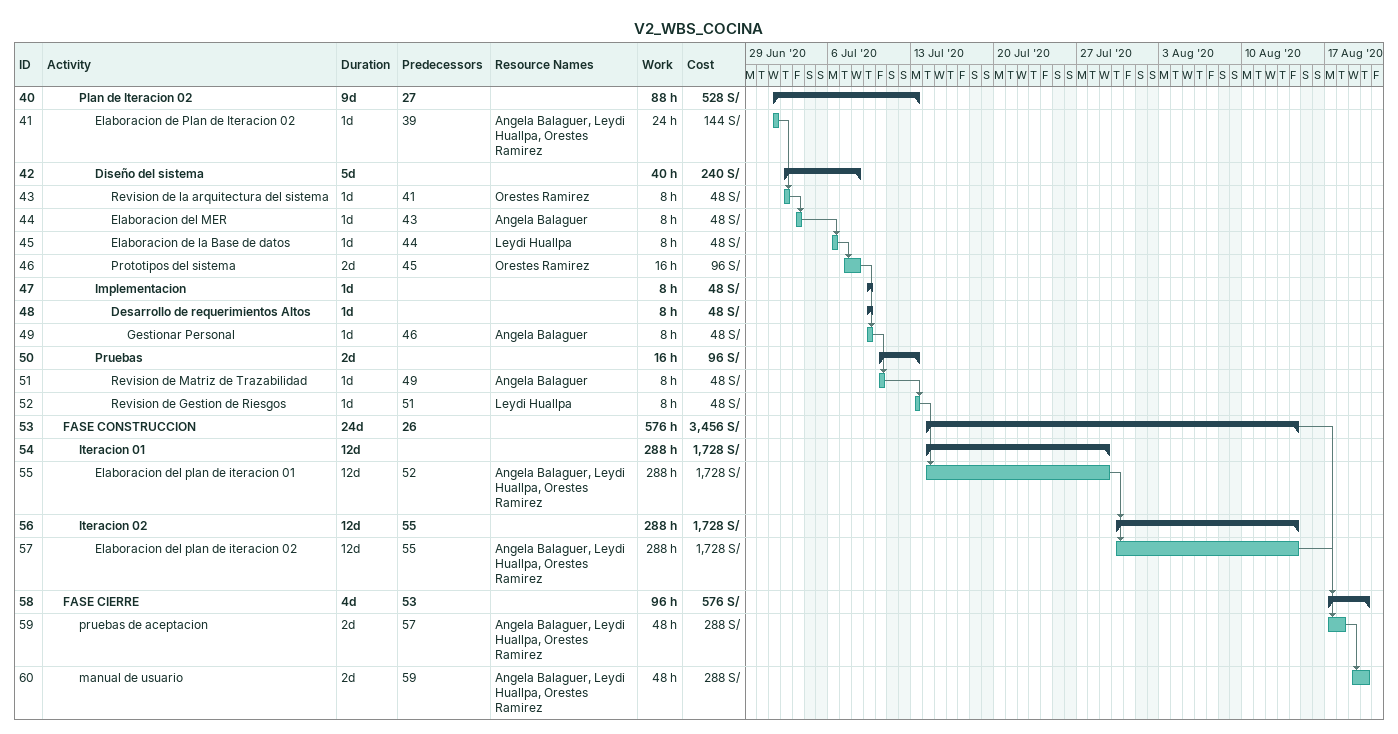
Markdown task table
V2_WBS_COCINA

| ID | Level | Task | Duration | Start | Finish | Predecessors | Resources | Work (h) | Cost (S/) |
|---|---|---|---|---|---|---|---|---|---|
| 40 | 3 | **Plan de Iteracion 02** | 9d | 2020-07-01 | 2020-07-13 | 27 |  | 88 | 528 |
| 41 | 4 | Elaboracion de Plan de Iteracion 02 | 1d | 2020-07-01 | 2020-07-01 | 39 | Angela Balaguer, Leydi Huallpa, Orestes Ramirez | 24 | 144 |
| 42 | 4 | **Diseño del sistema** | 5d | 2020-07-02 | 2020-07-08 |  |  | 40 | 240 |
| 43 | 5 | Revision de la arquitectura del sistema | 1d | 2020-07-02 | 2020-07-02 | 41 | Orestes Ramirez | 8 | 48 |
| 44 | 5 | Elaboracion del MER | 1d | 2020-07-03 | 2020-07-03 | 43 | Angela Balaguer | 8 | 48 |
| 45 | 5 | Elaboracion de la Base de datos | 1d | 2020-07-06 | 2020-07-06 | 44 | Leydi Huallpa | 8 | 48 |
| 46 | 5 | Prototipos del sistema | 2d | 2020-07-07 | 2020-07-08 | 45 | Orestes Ramirez | 16 | 96 |
| 47 | 4 | **Implementacion** | 1d | 2020-07-09 | 2020-07-09 |  |  | 8 | 48 |
| 48 | 5 | **Desarrollo de requerimientos Altos** | 1d | 2020-07-09 | 2020-07-09 |  |  | 8 | 48 |
| 49 | 6 | Gestionar Personal | 1d | 2020-07-09 | 2020-07-09 | 46 | Angela Balaguer | 8 | 48 |
| 50 | 4 | **Pruebas** | 2d | 2020-07-10 | 2020-07-13 |  |  | 16 | 96 |
| 51 | 5 | Revision de Matriz de Trazabilidad | 1d | 2020-07-10 | 2020-07-10 | 49 | Angela Balaguer | 8 | 48 |
| 52 | 5 | Revision de Gestion de Riesgos | 1d | 2020-07-13 | 2020-07-13 | 51 | Leydi Huallpa | 8 | 48 |
| 53 | 2 | **FASE CONSTRUCCION** | 24d | 2020-07-14 | 2020-08-14 | 26 |  | 576 | 3456 |
| 54 | 3 | **Iteracion 01** | 12d | 2020-07-14 | 2020-07-29 |  |  | 288 | 1728 |
| 55 | 4 | Elaboracion del plan de iteracion 01 | 12d | 2020-07-14 | 2020-07-29 | 52 | Angela Balaguer, Leydi Huallpa, Orestes Ramirez | 288 | 1728 |
| 56 | 3 | **Iteracion 02** | 12d | 2020-07-30 | 2020-08-14 | 55 |  | 288 | 1728 |
| 57 | 4 | Elaboracion del plan de iteracion 02 | 12d | 2020-07-30 | 2020-08-14 | 55 | Angela Balaguer, Leydi Huallpa, Orestes Ramirez | 288 | 1728 |
| 58 | 2 | **FASE CIERRE** | 4d | 2020-08-17 | 2020-08-20 | 53 |  | 96 | 576 |
| 59 | 3 | pruebas de aceptacion | 2d | 2020-08-17 | 2020-08-18 | 57 | Angela Balaguer, Leydi Huallpa, Orestes Ramirez | 48 | 288 |
| 60 | 3 | manual de usuario | 2d | 2020-08-19 | 2020-08-20 | 59 | Angela Balaguer, Leydi Huallpa, Orestes Ramirez | 48 | 288 |
